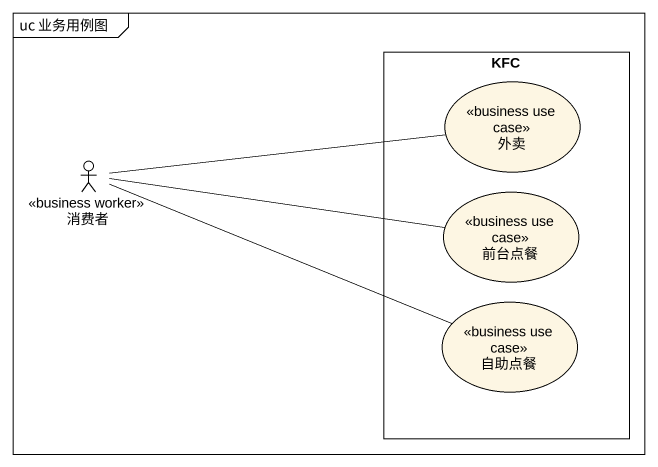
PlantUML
@startuml
mainframe uc 业务用例图
rectangle KFC {
  usecase 外卖 <<business use case>>
  usecase 前台点餐 <<business use case>>
  usecase 自助点餐 <<business use case>>
}
actor 消费者 <<business worker>>
消费者 -right- 外卖
消费者 -right- 前台点餐
消费者 -right- 自助点餐
@enduml
